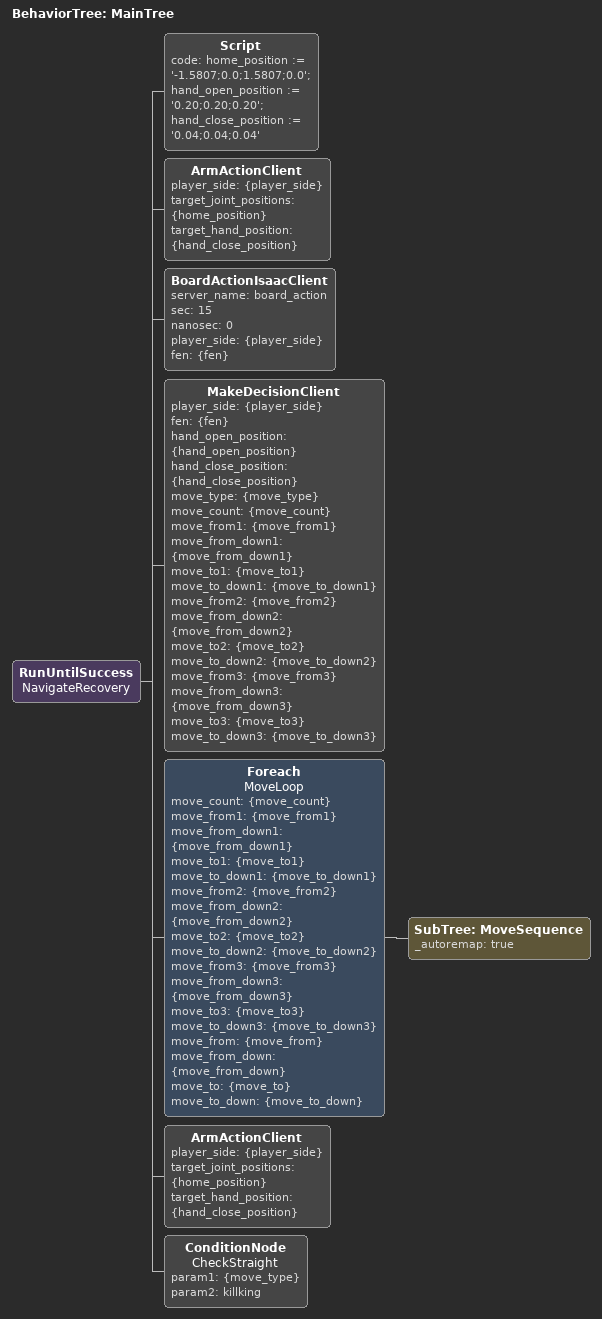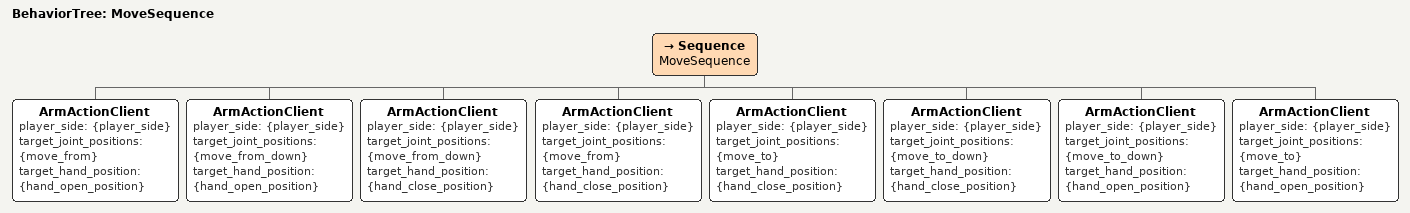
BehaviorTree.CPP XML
<root BTCPP_format="4">
    <BehaviorTree ID="MainTree">
        <RunUntilSuccess name="NavigateRecovery">
            <Script
                code="home_position := '-1.5807;0.0;1.5807;0.0'; hand_open_position := '0.20;0.20;0.20'; hand_close_position := '0.04;0.04;0.04'" />
            <ArmActionClient player_side="{player_side}" target_joint_positions="{home_position}"
                target_hand_position="{hand_close_position}" />
            <BoardActionIsaacClient server_name="board_action" sec="15" nanosec="0"
                player_side="{player_side}" fen="{fen}" />
            <MakeDecisionClient player_side="{player_side}" fen="{fen}"
                hand_open_position="{hand_open_position}"
                hand_close_position="{hand_close_position}"
                move_type="{move_type}"
                move_count="{move_count}"
                move_from1="{move_from1}"
                move_from_down1="{move_from_down1}"
                move_to1="{move_to1}"
                move_to_down1="{move_to_down1}"
                move_from2="{move_from2}"
                move_from_down2="{move_from_down2}"
                move_to2="{move_to2}"
                move_to_down2="{move_to_down2}"
                move_from3="{move_from3}"
                move_from_down3="{move_from_down3}"
                move_to3="{move_to3}"
                move_to_down3="{move_to_down3}"
            />
            <!--WaitActionClient
                    server_name="wait_action" sec="4" nanosec="0" /-->
            <Foreach name="MoveLoop"
                move_count="{move_count}"
                move_from1="{move_from1}" move_from_down1="{move_from_down1}" move_to1="{move_to1}"
                move_to_down1="{move_to_down1}"
                move_from2="{move_from2}" move_from_down2="{move_from_down2}" move_to2="{move_to2}"
                move_to_down2="{move_to_down2}"
                move_from3="{move_from3}" move_from_down3="{move_from_down3}" move_to3="{move_to3}"
                move_to_down3="{move_to_down3}"
                move_from="{move_from}" move_from_down="{move_from_down}" move_to="{move_to}"
                move_to_down="{move_to_down}"
            >
                <SubTree ID="MoveSequence" _autoremap="true"/>
            </Foreach>
            <ArmActionClient player_side="{player_side}" target_joint_positions="{home_position}"
                target_hand_position="{hand_close_position}" />
            <ConditionNode name="CheckStraight" param1="{move_type}" param2="killking" />

        </RunUntilSuccess>
    </BehaviorTree>
    <BehaviorTree ID="MoveSequence">
        <Sequence name="MoveSequence">
            <ArmActionClient player_side="{player_side}" target_joint_positions="{move_from}"
                target_hand_position="{hand_open_position}" />
            <ArmActionClient player_side="{player_side}" target_joint_positions="{move_from_down}"
                target_hand_position="{hand_open_position}" />
            <ArmActionClient player_side="{player_side}" target_joint_positions="{move_from_down}"
                target_hand_position="{hand_close_position}" />
            <ArmActionClient player_side="{player_side}" target_joint_positions="{move_from}"
                target_hand_position="{hand_close_position}" />
            <ArmActionClient player_side="{player_side}" target_joint_positions="{move_to}"
                target_hand_position="{hand_close_position}" />
            <ArmActionClient player_side="{player_side}" target_joint_positions="{move_to_down}"
                target_hand_position="{hand_close_position}" />
            <ArmActionClient player_side="{player_side}" target_joint_positions="{move_to_down}"
                target_hand_position="{hand_open_position}" />
            <ArmActionClient player_side="{player_side}" target_joint_positions="{move_to}"
                target_hand_position="{hand_open_position}" />
        </Sequence>
    </BehaviorTree>
</root>
